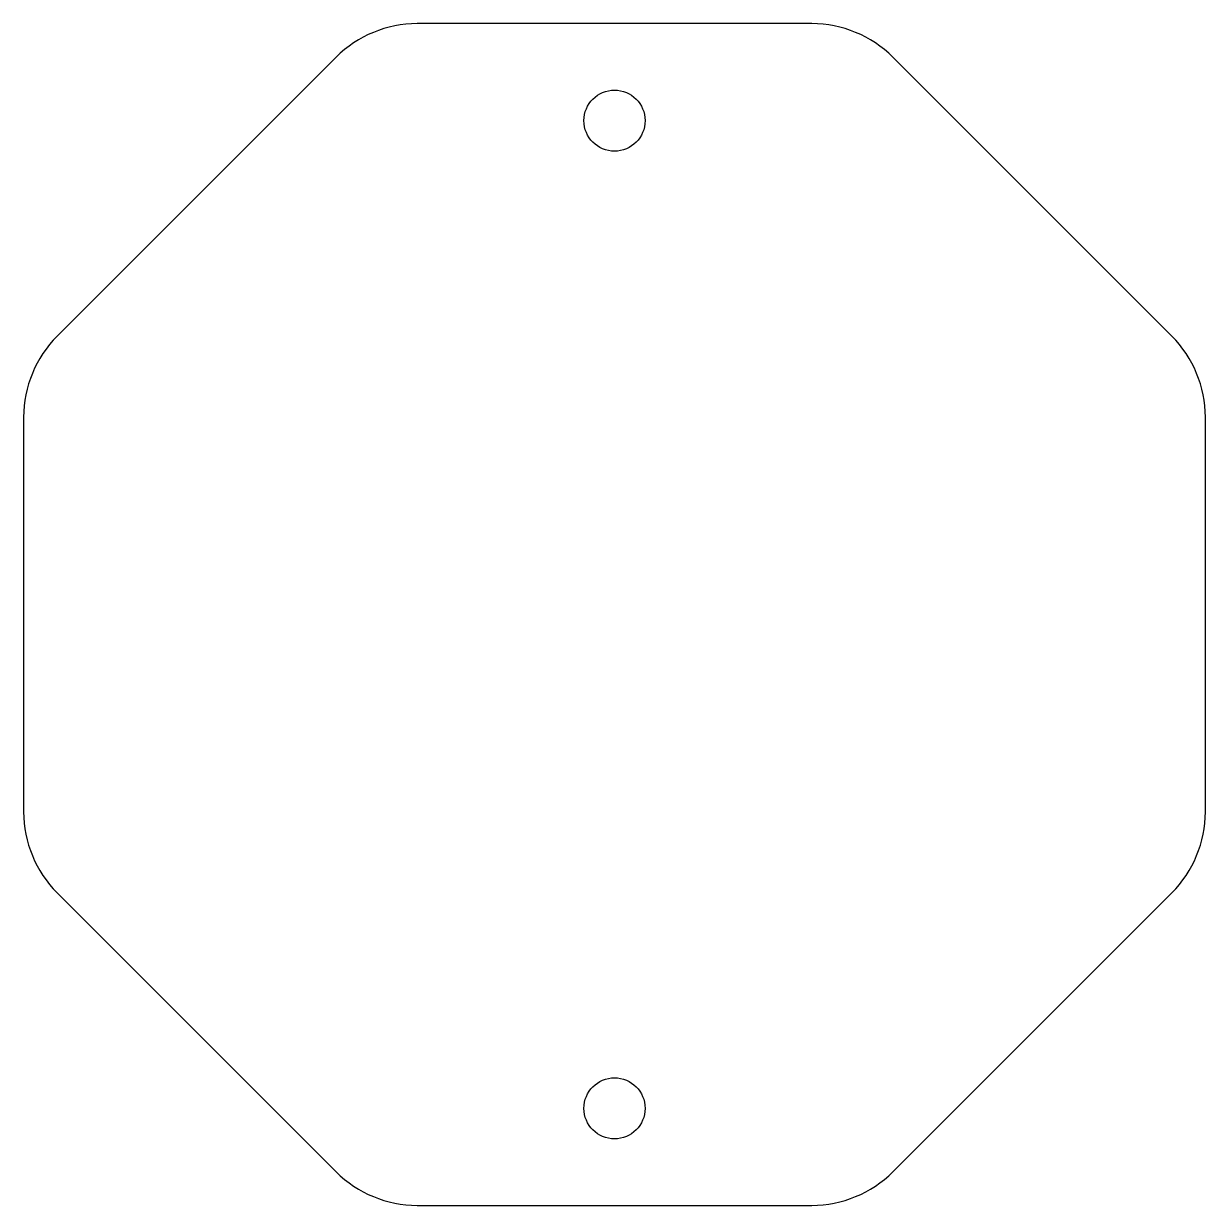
# Model space of a CAD drawing. Extents: x -30.9 to 30.9, y -30.9 to 30.9.
import ezdxf

# ---------------------------------------------------------------- set-up
doc = ezdxf.new("R2010")
doc.units = 0
doc.layers.add('VISIBLE', color=7, linetype='CONTINUOUS')

msp = doc.modelspace()

# ---------------------------------------------------------------- linework, layer by layer
at = {"layer": 'VISIBLE'}
for p, q in [((10.332, 30.945), (-10.332, 30.945)), ((-14.575, 29.187), (-29.187, 14.575)), ((29.187, 14.575), (14.575, 29.187)), ((-30.945, 10.332), (-30.945, -10.332)), ((30.945, -10.332), (30.945, 10.332)), ((-29.187, -14.575), (-14.575, -29.187)), ((14.575, -29.187), (29.187, -14.575)), ((-10.332, -30.945), (10.332, -30.945))]:
    msp.add_line(p, q, dxfattribs=at)
for centre in [(0, 25.865), (0, -25.865)]:
    msp.add_circle(centre, 1.6, dxfattribs=at)
for centre, start, end in [((-10.332, 24.945), 90, 135), ((10.332, 24.945), 45, 90), ((-24.945, 10.332), 135, 180), ((24.945, 10.332), 0, 45), ((-24.945, -10.332), 180, 225), ((24.945, -10.332), 315, 0), ((-10.332, -24.945), 225, 270), ((10.332, -24.945), 270, 315)]:
    msp.add_arc(centre, 6, start, end, dxfattribs=at)

doc.saveas('drawing.dxf')
